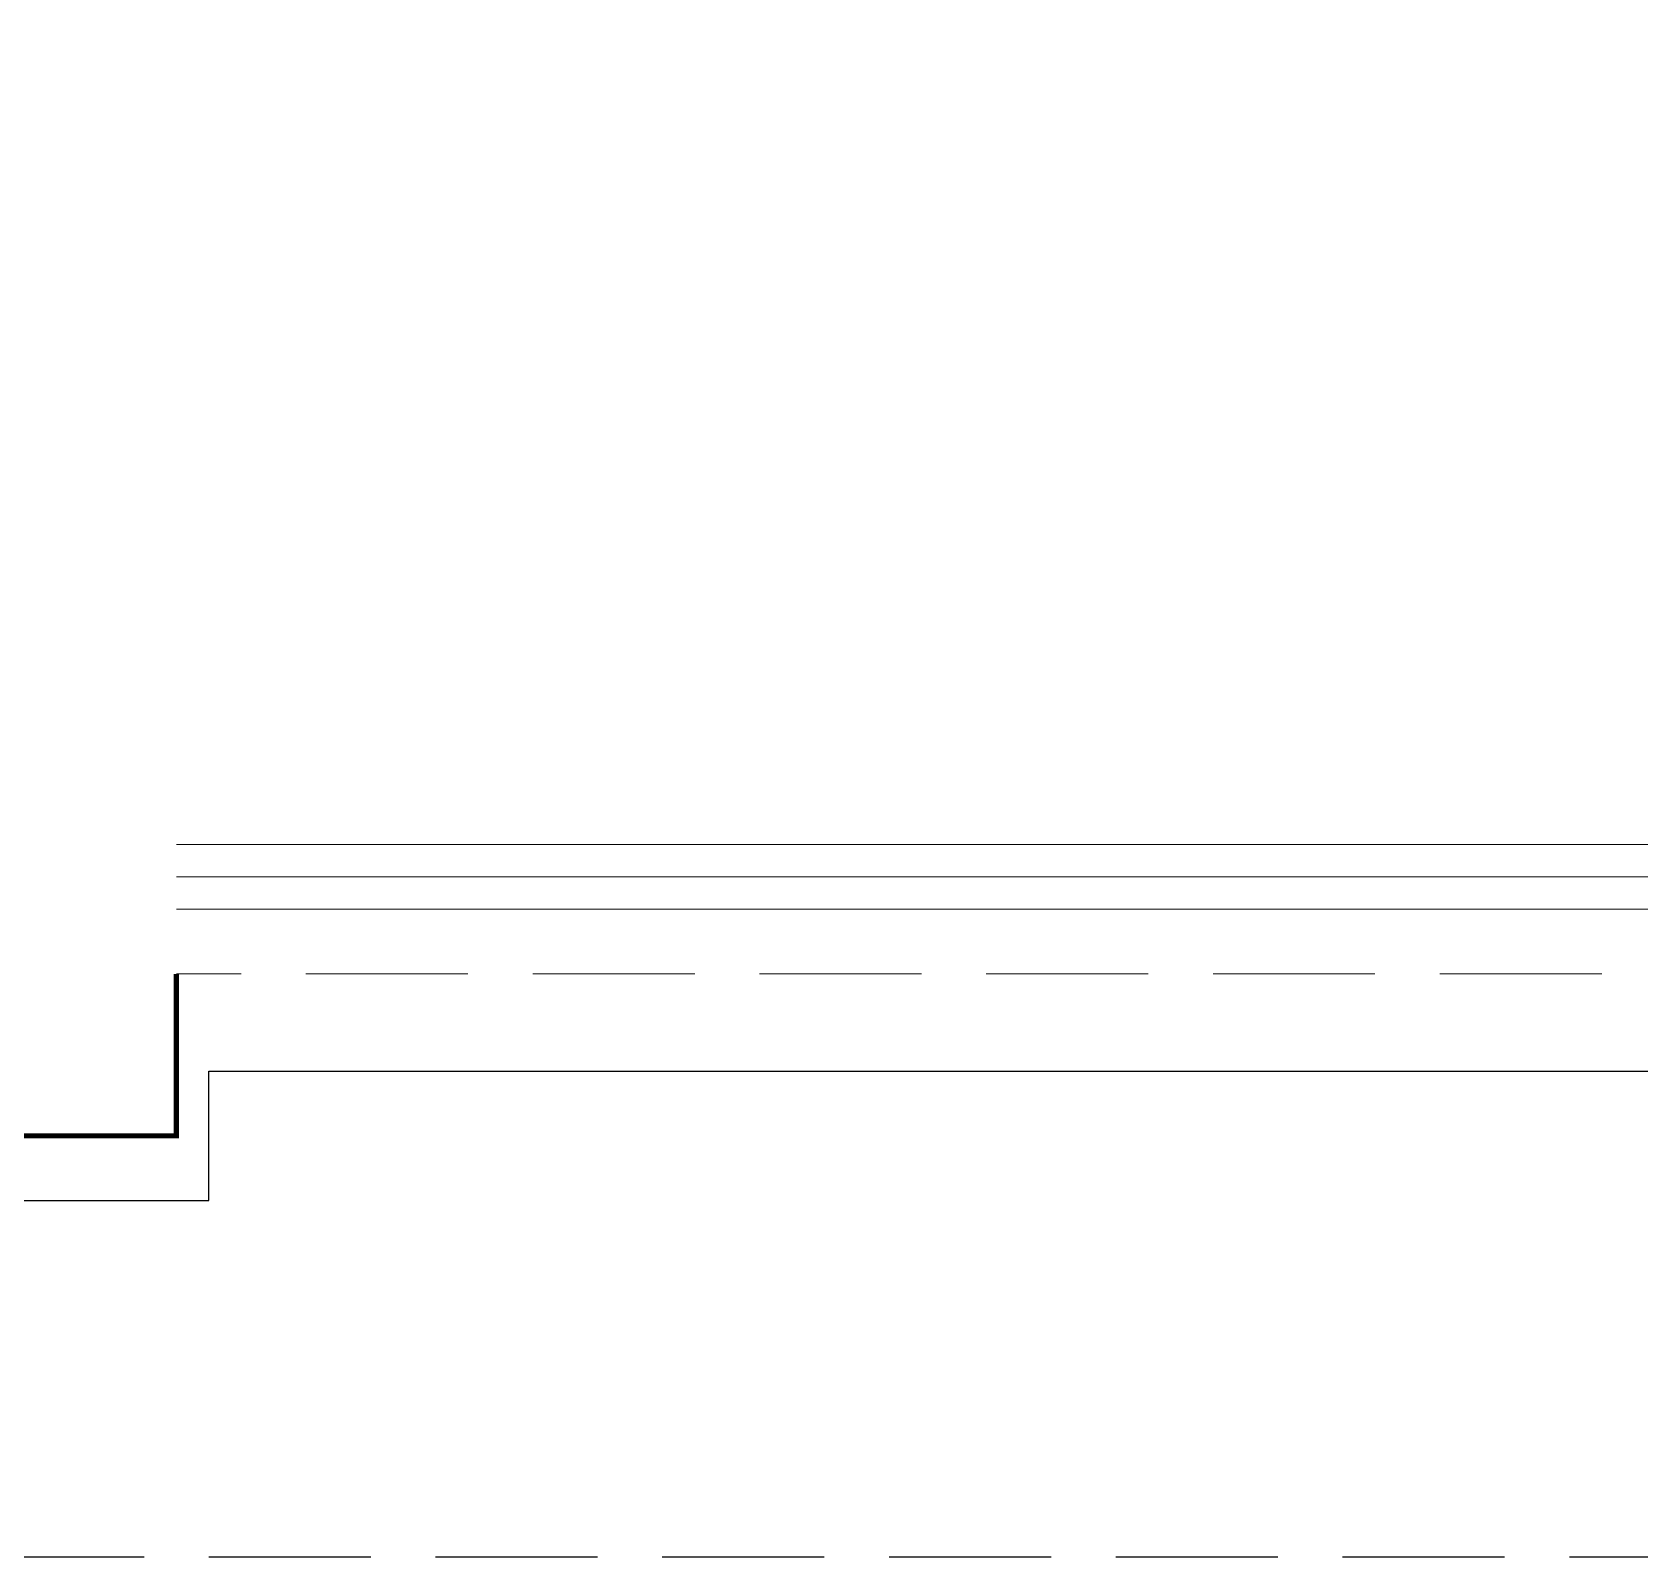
# Model space of a CAD drawing. Extents: x 3774419 to 4775970, y -926964 to 2266.
# Drawn here: x 4457349 to 4459831, y -713855 to -711501 of the extents above; entities that cross this region are included whole.
import ezdxf

# ---------------------------------------------------------------- set-up
doc = ezdxf.new("R2010")
doc.units = 0
doc.header["$LTSCALE"] = 1000
doc.header["$MEASUREMENT"] = 0
doc.linetypes.add('DASH', pattern=[0.35, 0.25, -0.1])
doc.layers.get('0').update_dxf_attribs({"linetype": 'CONTINUOUS'})
for name, color, linetype in [('!!电气', 1, 'CONTINUOUS'), ('卫生间', 6, 'CONTINUOUS'), ('看线', 185, 'CONTINUOUS')]:
    doc.layers.add(name, color=color, linetype=linetype)
doc.layers.add('平面-栏杆', color=56, linetype='CONTINUOUS', lineweight=15)
doc.layers.add('平面-看线', color=252, linetype='CONTINUOUS', lineweight=15)

# ---------------------------------------------------------------- blocks, each defined once
blk = doc.blocks.new('A$C148B7D8E')
at = {"layer": '卫生间', "color": 252, "linetype": 'DASH'}
blk.add_lwpolyline([(16100, 14000), (16100, 15400), (7700, 15400), (7700, 10800), (7300, 10800), (7300, 10000), (900, 10000), (900, 9000), (-900, 9000), (-900, -900), (1750, -900), (1750, -2100), (23450, -2100), (23450, -900), (25100, -900)], dxfattribs=at)
blk = doc.blocks.new('A$C24590F8F')
at = {"color": 252, "const_width": 8}
blk.add_lwpolyline([(2550, -100), (2550, -400), (2650, -400), (2650, -350), (3700, -350), (3700, -100)], dxfattribs=at)
at = {"layer": '平面-栏杆', "color": 252}
for points in [[(8350, 50), (3700, 50)], [(8350, 0), (3700, 0)]]:
    blk.add_lwpolyline(points, dxfattribs=at)
at = {"layer": '平面-看线', "color": 252}
blk.add_lwpolyline([(8350, 100), (3700, 100)], dxfattribs=at)
at = {"layer": '平面-看线', "color": 252, "linetype": 'DASH'}
blk.add_lwpolyline([(8350, -100), (3700, -100)], dxfattribs=at)
at = {"layer": '看线', "color": 252}
blk.add_lwpolyline([(2550, 100), (2500, 100), (2500, -450), (3750, -450), (3750, -250)], dxfattribs=at)
at = {"layer": '看线', "color": 252, "ltscale": 0.5}
blk.add_lwpolyline([(3750, -250), (8350, -250)], dxfattribs=at)
at = {"color": 252}
blk.add_blockref('A$C148B7D8E', (-100, 1100), dxfattribs=at)

msp = doc.modelspace()

# ---------------------------------------------------------------- block references
at = {"layer": '!!电气'}
msp.add_blockref('A$C24590F8F', (4453872, -712854.9), dxfattribs=at)

doc.saveas('drawing.dxf')
